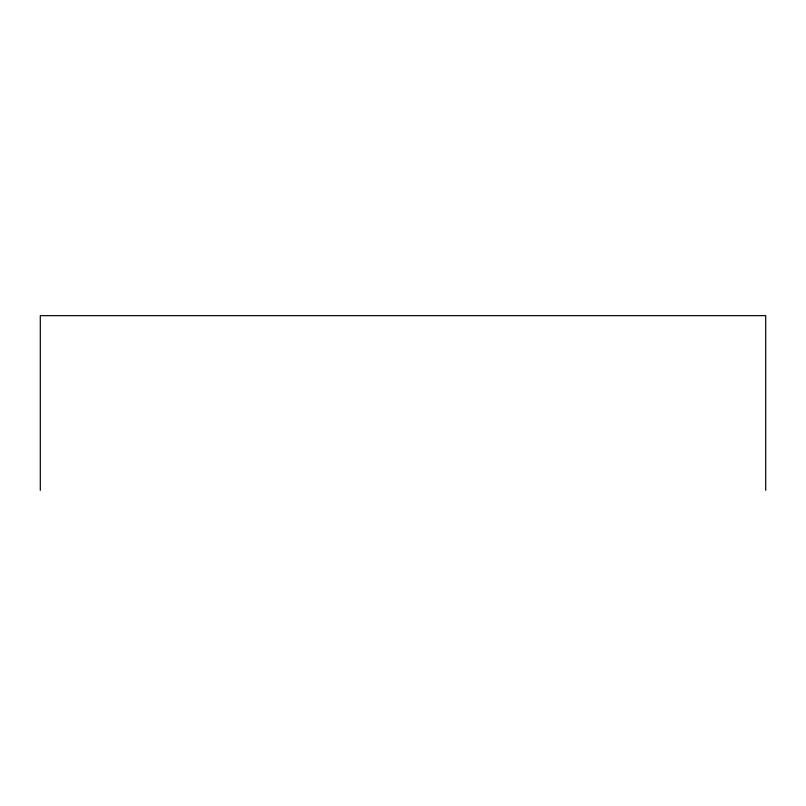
<?xml version="1.0" encoding="UTF-8"?>
<svg xmlns="http://www.w3.org/2000/svg" width="806" height="806" viewBox="0 0 806 806"><rect width="100%" height="100%" fill="white"/><g stroke="black" fill="none" stroke-linecap="round" stroke-linejoin="round"><path stroke-width="1.21" d="M765.7 490.35L765.7 315.65L40.3 315.65L40.3 490.35"/></g></svg>
